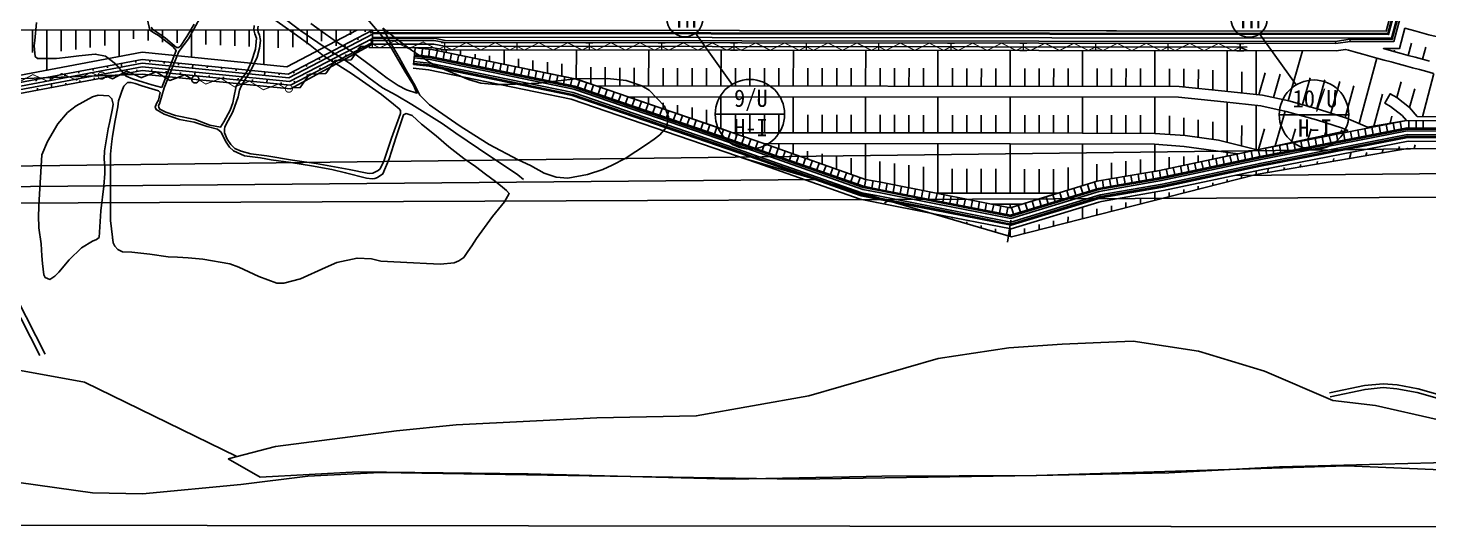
# Model space of a CAD drawing. Header units: millimetres. Extents: x 6886 to 7682, y 1103 to 1809.
# Drawn here: x 7299.5 to 7493.2, y 1400.6 to 1469.7 of the extents above; entities that cross this region are included whole.
import ezdxf
from ezdxf.enums import TextEntityAlignment as Align
from ezdxf.xclip import XClip

# ---------------------------------------------------------------- set-up
doc = ezdxf.new("R2010")
doc.units = ezdxf.units.MM
doc.header["$LTSCALE"] = 10
doc.header["$MEASUREMENT"] = 0
doc.header["$XCLIPFRAME"] = 2
doc.layers.add('TN-MANH', color=4, linetype='Continuous')
doc.layers.add('TZ-BASE', color=253, linetype='Continuous')
doc.layers.add('TX-PAPR', color=2, linetype='Continuous', plot=False)
doc.styles.add('SYMBTEXT', font='GulimChe.ttf')

# ---------------------------------------------------------------- blocks, each defined once
blk = doc.blocks.new('smd')
at = {"color": 0, "lineweight": -3, "ltscale": 5, "const_width": 0.13}
blk.add_lwpolyline([(0.5, 0, 1), (-0.5, 0, 1)], format="xyb", close=True, dxfattribs=at)
blk.add_lwpolyline([(12.5, 0), (11.5, 0.5), (9.5, -0.5), (7.5, 0.5), (5.5, -0.5), (3.5, 0.5), (1.5, -0.5), (0.5, 0)], dxfattribs=at)
blk = doc.blocks.new('1')
at = {"color": 0}
blk.add_line((0, 1), (0, 0), dxfattribs=at)
blk = doc.blocks.new('skr')
at = {"color": 0, "lineweight": -3, "ltscale": 5}
for points, const_width in [([(-0.5, 0.5), (0.5, 0.5)], 0.2), ([(0, 0.5), (0, -0.5)], 0.2), ([(10, 0), (9, -0.5), (7, 0.5), (5, -0.5), (3, 0.5), (1, -0.5), (0, 0)], 0.13), ([(-0.5, -0.5), (0.5, -0.5)], 0.2)]:
    blk.add_lwpolyline(points, dxfattribs=dict(at, const_width=const_width))
blk = doc.blocks.new('JD-FGHFFHHF5RSFGS')
at = {"layer": 'TZ-BASE'}
for p, q in [((169.99, -6.04), (371.82, -6.23)), ((169.99, -6.04), (371.82, -6.23)), ((324.77, -6.19), (324.77, -9.28)), ((326.77, -6.19), (326.77, -11.74)), ((328.77, -6.19), (328.77, -9.12)), ((330.77, -6.19), (330.77, -8.87)), ((332.77, -6.19), (332.77, -8.59)), ((334.77, -6.2), (334.77, -8.33)), ((336.77, -6.2), (336.77, -9.87)), ((338.77, -6.2), (338.77, -7.4)), ((340.77, -6.2), (340.77, -7.64)), ((342.77, -6.2), (342.77, -7.88)), ((344.77, -6.21), (344.77, -7.98)), ((346.77, -6.21), (346.77, -9.95)), ((348.77, -6.21), (348.77, -8.18)), ((350.77, -6.21), (350.77, -8.28)), ((352.77, -6.21), (352.77, -8.38)), ((354.77, -6.21), (354.77, -8.48)), ((356.77, -6.22), (356.77, -10.94)), ((358.77, -6.22), (358.77, -8.68)), ((360.77, -6.22), (360.77, -8.57)), ((362.77, -6.22), (362.77, -8.15)), ((364.77, -6.22), (364.77, -7.73)), ((366.77, -6.23), (366.77, -8.38)), ((368.77, -6.23), (368.77, -6.88)), ((369.71, -7.32), (369.83, -7.55)), ((370.77, -6.23), (370.77, -6.45)), ((371.49, -6.4), (371.6, -6.63)), ((371.73, -7.97), (371.61, -7.75)), ((371.82, -7.63), (371.82, -6.23)), ((506.98, -7.76), (506.95, -7.46)), ((366.16, -9.16), (366.39, -9.61)), ((367.93, -8.24), (368.05, -8.47)), ((368.17, -9.81), (368.06, -9.59)), ((369.95, -8.89), (369.83, -8.67)), ((377.6, -9.63), (377.47, -10.98)), ((377.47, -10.98), (377.6, -9.63)), ((381.99, -8.94), (381.99, -9.28)), ((383.99, -8.94), (383.99, -9.69)), ((385.99, -9.54), (385.99, -10.1)), ((389.99, -8.95), (389.99, -10.92)), ((399.99, -8.96), (399.98, -12.98)), ((409.99, -8.97), (409.98, -13.92)), ((419.99, -8.98), (419.98, -13.93)), ((429.99, -8.99), (429.98, -13.94)), ((439.99, -9), (439.98, -13.95)), ((449.99, -9.01), (449.98, -13.96)), ((459.99, -9.02), (459.98, -13.97)), ((469.99, -9.03), (469.98, -13.98)), ((479.99, -9.04), (479.98, -13.99)), ((489.99, -9.05), (489.98, -14.66)), ((493.99, -9.05), (493.98, -15.1)), ((498.39, -15.97), (500.38, -9.06)), ((504.98, -8.06), (504.95, -7.76)), ((513.05, -9.17), (513.1, -8.97)), ((515.01, -9.7), (515.47, -8.01)), ((516.98, -10.23), (517.43, -8.55)), ((333.14, -11.57), (333.18, -11.81)), ((335.1, -11.2), (335.15, -11.44)), ((337.07, -10.83), (337.16, -11.31)), ((339.03, -10.46), (339.08, -10.7)), ((341.01, -10.39), (340.99, -10.64)), ((343, -10.58), (342.98, -10.83)), ((344.99, -10.78), (344.97, -11.03)), ((346.98, -10.98), (346.93, -11.48)), ((348.97, -11.17), (348.95, -11.42)), ((350.96, -11.37), (350.94, -11.62)), ((352.95, -11.57), (352.93, -11.82)), ((362.61, -11), (362.72, -11.23)), ((364.38, -10.08), (364.5, -10.31)), ((364.62, -11.65), (364.51, -11.43)), ((366.4, -10.73), (366.17, -10.29)), ((387.99, -9.76), (387.99, -10.51)), ((391.99, -10.2), (391.99, -11.33)), ((393.99, -10.42), (393.99, -11.75)), ((395.99, -10.64), (395.98, -12.16)), ((397.99, -10.87), (397.98, -12.57)), ((401.99, -11.31), (401.98, -13.66)), ((403.99, -11.35), (403.98, -13.91)), ((405.99, -11.4), (405.98, -13.91)), ((407.99, -11.44), (407.98, -13.92)), ((411.99, -11.45), (411.98, -13.92)), ((413.99, -11.45), (413.98, -13.92)), ((415.99, -11.45), (415.98, -13.92)), ((417.99, -11.45), (417.98, -13.93)), ((421.99, -11.46), (421.98, -13.93)), ((423.99, -11.46), (423.98, -13.93)), ((425.99, -11.46), (425.98, -13.93)), ((427.99, -11.46), (427.98, -13.94)), ((431.99, -11.46), (431.98, -13.94)), ((433.99, -11.47), (433.98, -13.94)), ((435.99, -11.47), (435.98, -13.94)), ((437.99, -11.47), (437.98, -13.95)), ((441.99, -11.47), (441.98, -13.95)), ((443.99, -11.48), (443.98, -13.95)), ((445.99, -11.48), (445.98, -13.95)), ((447.99, -11.48), (447.98, -13.96)), ((451.99, -11.48), (451.98, -13.96)), ((453.99, -11.49), (453.98, -13.96)), ((455.99, -11.49), (455.98, -13.96)), ((457.99, -11.49), (457.98, -13.97)), ((461.99, -11.49), (461.98, -13.97)), ((463.99, -11.5), (463.98, -13.97)), ((465.99, -11.5), (465.98, -13.97)), ((467.99, -11.5), (467.98, -13.97)), ((471.99, -11.51), (471.98, -13.98)), ((473.99, -11.52), (473.98, -13.98)), ((475.99, -11.53), (475.98, -13.98)), ((477.99, -11.53), (477.98, -13.98)), ((481.99, -11.54), (481.98, -13.99)), ((483.99, -11.55), (483.98, -14.06)), ((508.21, -19.1), (510.69, -10.08)), ((325.27, -13.04), (325.32, -13.28)), ((327.24, -12.67), (327.33, -13.15)), ((329.2, -12.3), (329.25, -12.54)), ((329.43, -13.76), (329.39, -13.52)), ((331.17, -11.93), (331.21, -12.18)), ((331.4, -13.39), (331.35, -13.15)), ((333.36, -13.02), (333.32, -12.78)), ((335.33, -12.65), (335.29, -12.41)), ((337.3, -12.29), (337.21, -11.8)), ((339.26, -11.92), (339.22, -11.68)), ((341.24, -11.92), (341.27, -11.67)), ((343.23, -12.11), (343.26, -11.87)), ((345.22, -12.31), (345.25, -12.06)), ((347.21, -12.51), (347.26, -12.01)), ((349.2, -12.7), (349.23, -12.46)), ((351.19, -12.9), (351.22, -12.65)), ((353.19, -13.1), (353.21, -12.85)), ((354.94, -11.77), (354.92, -12.01)), ((355.18, -13.3), (355.2, -13.05)), ((356.93, -11.96), (356.88, -12.46)), ((357.17, -13.49), (357.22, -13)), ((358.92, -12.16), (358.9, -12.41)), ((359.16, -13.69), (359.18, -13.44)), ((360.83, -11.92), (360.95, -12.15)), ((361.07, -13.49), (360.95, -13.27)), ((362.85, -12.57), (362.73, -12.35)), ((485.99, -11.65), (485.98, -14.26)), ((487.99, -11.76), (487.98, -14.46)), ((491.98, -11.97), (491.98, -14.88)), ((494.35, -15.14), (495.24, -12.1)), ((496.38, -15.53), (497.32, -12.29)), ((500.38, -16.51), (501.44, -12.79)), ((502.36, -17.07), (503.49, -13.06)), ((504.33, -17.68), (505.54, -13.33)), ((513.44, -15.54), (514.03, -13.35)), ((517, -18.17), (518.57, -12.2)), ((325.5, -14.5), (325.46, -14.25)), ((327.47, -14.13), (327.38, -13.64)), ((407.98, -15.42), (407.98, -15.71)), ((409.98, -15.42), (409.98, -16.4)), ((419.98, -15.43), (419.98, -19.82)), ((429.98, -15.44), (429.98, -20.39)), ((439.98, -15.45), (439.98, -20.4)), ((449.98, -15.46), (449.98, -20.41)), ((459.98, -15.47), (459.98, -20.42)), ((469.98, -15.48), (469.98, -20.45)), ((479.98, -15.49), (479.98, -20.48)), ((506.29, -18.3), (507.51, -13.92)), ((510.25, -19.46), (511.46, -15.04)), ((515.2, -16.92), (515.9, -14.3)), ((411.98, -16.24), (411.98, -17.08)), ((413.98, -16.57), (413.98, -17.77)), ((415.98, -16.91), (415.98, -18.45)), ((417.98, -17.24), (417.98, -19.14)), ((489.98, -16.17), (489.98, -21.71)), ((493.98, -16.61), (493.97, -22.7)), ((496.6, -22.2), (497.97, -17.41)), ((421.98, -17.91), (421.98, -20.38)), ((423.98, -17.91), (423.98, -20.38)), ((425.98, -17.91), (425.98, -20.38)), ((427.98, -17.91), (427.98, -20.39)), ((431.98, -17.92), (431.98, -20.39)), ((433.98, -17.92), (433.98, -20.39)), ((435.98, -17.92), (435.98, -20.39)), ((437.98, -17.93), (437.98, -20.4)), ((441.98, -17.93), (441.98, -20.4)), ((443.98, -17.93), (443.98, -20.4)), ((445.98, -17.94), (445.98, -20.4)), ((447.98, -17.94), (447.98, -20.41)), ((451.98, -17.94), (451.98, -20.41)), ((453.98, -17.95), (453.98, -20.41)), ((455.98, -17.95), (455.98, -20.41)), ((457.98, -17.95), (457.98, -20.42)), ((461.98, -17.96), (461.98, -20.42)), ((463.98, -17.96), (463.98, -20.43)), ((465.98, -17.96), (465.98, -20.43)), ((467.98, -17.96), (467.98, -20.44)), ((471.98, -17.97), (471.98, -20.45)), ((473.98, -17.97), (473.98, -20.46)), ((475.98, -17.97), (475.98, -20.46)), ((477.98, -17.98), (477.98, -20.47)), ((481.98, -18.06), (481.98, -20.62)), ((483.98, -18.32), (483.98, -20.77)), ((485.98, -18.59), (485.98, -21.03)), ((487.98, -18.86), (487.98, -21.31)), ((512.49, -19.08), (512.76, -18.1)), ((491.98, -19.39), (491.97, -22.2)), ((494.29, -22.69), (495.13, -19.83)), ((498.89, -21.71), (499.43, -19.84)), ((501.18, -21.23), (501.57, -19.87)), ((503.47, -20.74), (503.7, -19.93)), ((505.75, -20.26), (505.82, -20)), ((425.98, -21.88), (425.98, -21.91)), ((427.98, -21.89), (427.97, -22.62)), ((429.98, -21.89), (429.97, -23.32)), ((431.97, -22.95), (431.97, -24.02)), ((439.98, -21.9), (439.97, -26.83)), ((449.98, -21.91), (449.97, -28.79)), ((459.98, -21.92), (459.97, -28.76)), ((469.98, -21.95), (469.97, -27.71)), ((479.98, -21.98), (479.97, -25.73)), ((489.97, -23.09), (489.97, -23.61)), ((506.89, -23.94), (507.12, -23.09)), ((509.15, -23.55), (509.27, -23.1)), ((511.4, -23.16), (511.53, -22.68)), ((513.65, -22.77), (513.78, -22.27)), ((515.85, -22.55), (515.98, -22.06)), ((433.97, -23.31), (433.97, -24.72)), ((435.97, -23.66), (435.97, -25.42)), ((437.97, -23.9), (437.97, -26.13)), ((441.97, -24.38), (441.97, -27.22)), ((443.97, -24.63), (443.97, -27.61)), ((445.97, -24.87), (445.97, -28.01)), ((447.97, -25.11), (447.97, -28.4)), ((471.97, -24.75), (471.97, -27.1)), ((473.97, -24.53), (473.97, -26.75)), ((475.97, -24.3), (475.97, -26.4)), ((477.97, -24.08), (477.97, -26.05)), ((481.97, -23.75), (481.97, -25.3)), ((483.97, -23.65), (483.97, -24.88)), ((485.97, -23.55), (485.97, -24.45)), ((487.97, -23.45), (487.97, -24.03)), ((500.08, -25.12), (500.18, -24.77)), ((502.36, -24.72), (502.46, -24.35)), ((504.62, -24.33), (504.73, -23.94)), ((451.97, -25.36), (451.97, -28.75)), ((453.97, -25.37), (453.97, -28.75)), ((455.97, -25.38), (455.97, -28.75)), ((457.97, -25.39), (457.97, -28.76)), ((461.97, -25.41), (461.97, -28.76)), ((463.97, -25.42), (463.97, -28.76)), ((465.97, -25.43), (465.97, -28.93)), ((467.97, -25.21), (467.97, -28.32)), ((489.97, -26.85), (489.97, -27.19)), ((491.97, -26.39), (491.97, -26.68)), ((493.97, -25.67), (493.97, -26.18)), ((495.54, -25.87), (495.7, -25.32)), ((497.81, -25.51), (497.9, -25.19)), ((479.97, -28.6), (479.97, -29.73)), ((481.97, -28.66), (481.97, -29.22)), ((483.97, -28.21), (483.97, -28.71)), ((485.97, -27.76), (485.97, -28.21)), ((487.97, -27.31), (487.97, -27.7)), ((457.97, -30.26), (457.97, -30.36)), ((459.97, -30.26), (459.97, -30.76)), ((469.97, -30.69), (469.97, -32.27)), ((471.97, -30.92), (471.97, -31.76)), ((473.97, -30.47), (473.97, -31.25)), ((475.97, -30.01), (475.97, -30.74)), ((477.97, -29.56), (477.97, -30.24)), ((451.97, -32.22), (451.97, -32.35)), ((453.96, -32.71), (453.96, -32.94)), ((460.05, -32.48), (459.6, -35.52)), ((465.96, -32.55), (465.96, -33.28)), ((467.97, -32), (467.96, -32.77)), ((455.96, -33.2), (455.96, -33.52)), ((457.96, -33.69), (457.96, -34.11)), ((459.96, -33.66), (459.96, -34.69)), ((461.96, -33.63), (461.96, -34.3)), ((463.96, -33.09), (463.96, -33.79))]:
    blk.add_line(p, q, dxfattribs=at)
at = {"layer": 'TZ-BASE', "extrusion": (-0.004021, 0.999992, 0)}
blk.add_line((309.6, -30.17, 52.85), (567.56, -29.13, 49.96), dxfattribs=at)
at = {"layer": 'TZ-BASE'}
for points in [[(371.82, -6.53), (512.18, -6.67), (513.89, -0.22)], [(371.82, -6.68), (512.29, -6.82), (514.04, -0.26)], [(371.82, -7.18), (512.68, -7.32), (514.52, -0.39)], [(371.82, -7.33), (380.35, -7.34), (381.85, -7.64), (504.95, -7.76), (506.95, -7.46), (512.79, -7.47), (514.66, -0.43)], [(371.82, -7.63), (380.32, -7.64), (381.82, -7.94), (504.98, -8.06), (506.98, -7.76), (513.02, -7.77), (514.95, -0.51)], [(474.69, -6.33), (511.95, -6.37), (513.6, -0.14)], [(321.19, -12.79), (339.93, -9.27), (359.95, -11.26), (369.65, -6.23)], [(321.34, -13.78), (339.97, -10.28), (360.14, -12.28), (371.82, -6.23)], [(321.42, -14.26), (339.96, -10.79), (360.24, -12.79), (371.82, -6.79)], [(321.49, -14.75), (339.95, -11.29), (360.34, -13.3), (371.82, -7.36)], [(371.82, -6.23), (473.29, -6.33)], [(371.82, -6.23), (473.29, -6.33)], [(473.29, -6.33), (474.69, -6.33)], [(517.96, -10.49), (516.97, -10.22), (515.99, -9.96), (515.01, -9.7), (514.02, -9.43), (513.04, -9.17), (511.58, -8.77), (513.79, -8.77), (514.54, -5.95), (515.92, -6.32), (516.89, -6.58), (517.87, -6.84), (518.85, -7.1)], [(371.82, -8.13), (360.44, -14.32), (345.08, -12.8), (339.97, -12.29), (319.98, -13.03)], [(321.57, -15.23), (339.95, -11.79), (360.44, -13.82), (371.82, -7.92)], [(360.71, -14.17), (361.82, -14.14), (363.1, -12.3), (365.34, -12.22), (366.62, -10.39), (368.85, -10.31), (370.13, -8.48), (371.25, -8.44)], [(371.82, -8.13), (380.27, -8.14), (381.77, -8.44), (492.76, -8.55)], [(371.82, -8.63), (380.22, -8.64), (381.72, -8.94), (505.05, -9.06), (506.34, -8.87), (506.75, -8.98), (507.73, -9.26), (508.71, -9.53), (509.7, -9.8), (510.68, -10.07), (511.66, -10.34), (512.65, -10.61), (513.63, -10.88), (514.62, -11.15), (515.6, -11.41), (516.59, -11.67), (517.57, -11.94), (518.52, -12.19)], [(529.68, -18.37), (516.25, -18.16), (515.2, -16.92), (513.43, -15.53), (512.53, -15), (511.77, -16.3), (512.58, -16.77), (514.16, -18.01), (514.75, -18.7), (509.4, -19.61), (506.47, -18.36), (502.76, -17.18), (498.48, -15.99), (494.86, -15.2), (489.66, -14.63), (483.33, -13.99), (402.71, -13.91), (399.98, -12.98), (379.99, -8.87), (377.7, -8.64)], [(377.6, -9.63), (379.84, -9.86), (399.78, -13.96), (421.28, -21.32), (425.56, -22.83), (439.71, -27.79), (441.87, -28.22), (449.55, -29.73), (460.02, -31.79), (471.7, -28.22), (472.18, -28.08), (480.81, -26.57), (494.3, -23.71), (514.84, -19.7), (535.21, -19.84), (555.72, -18.51), (557.25, -10.6)], [(556.27, -10.41), (554.88, -17.56), (535.19, -18.83), (514.75, -18.7), (494.11, -22.73), (494.11, -22.73), (480.62, -25.59), (471.95, -27.1), (471.41, -27.27), (459.97, -30.76), (449.74, -28.75), (442.07, -27.24), (439.97, -26.83), (425.89, -21.88), (421.61, -20.38), (400.04, -12.99), (379.99, -8.87), (377.7, -8.64)], [(491.29, -8.05), (492.29, -8.05)], [(491.29, -9.05), (492.29, -9.05)], [(491.79, -8.05), (491.79, -9.05)], [(492.76, -9.03), (491.79, -8.55)], [(377.42, -11.47), (379.56, -11.69), (399.29, -15.75), (420.67, -23.07), (424.95, -24.57), (439.22, -29.58), (441.52, -30.04), (449.19, -31.54), (460.12, -33.69), (472.24, -29.99), (472.61, -29.88), (481.16, -28.39), (494.67, -25.52), (515.02, -21.55), (535.27, -21.69)], [(535.32, -22.64), (514.94, -22.55), (493.97, -26.18), (460.17, -34.75), (423.07, -23.91)], [(377.47, -10.98), (379.63, -11.2), (399.42, -15.26), (420.84, -22.6), (425.11, -24.1), (439.35, -29.1), (441.61, -29.55), (449.29, -31.05), (460.09, -33.18), (472.09, -29.52), (472.5, -29.39), (481.06, -27.9), (494.57, -25.03), (514.97, -21.05), (535.25, -21.19), (556.84, -19.79), (558.57, -10.87)], [(377.48, -10.8), (379.66, -11.02), (399.47, -15.09), (420.89, -22.43), (425.17, -23.94), (439.4, -28.93), (441.65, -29.37), (449.32, -30.88), (460.08, -33), (472.04, -29.35), (472.45, -29.22), (481.03, -27.72), (494.54, -24.86), (514.95, -20.88), (535.25, -21.01), (556.7, -19.62), (558.4, -10.84)], [(377.51, -10.55), (379.7, -10.77), (399.53, -14.85), (420.97, -22.2), (425.25, -23.7), (439.46, -28.69), (441.7, -29.13), (449.37, -30.64), (460.07, -32.74), (471.97, -29.11), (472.4, -28.98), (480.98, -27.48), (494.49, -24.62), (514.93, -20.63), (535.24, -20.76), (556.49, -19.38), (558.15, -10.79)], [(377.56, -10.05), (379.77, -10.28), (399.66, -14.37), (421.14, -21.73), (425.42, -23.23), (439.6, -28.21), (441.79, -28.64), (449.46, -30.15), (460.04, -32.22), (471.82, -28.63), (472.28, -28.49), (480.89, -26.99), (494.39, -24.13), (514.88, -20.13), (535.23, -20.26), (556.07, -18.91), (557.66, -10.69)], [(377.59, -9.81), (379.81, -10.03), (399.73, -14.13), (421.22, -21.49), (425.5, -22.99), (439.66, -27.96), (441.84, -28.39), (449.51, -29.9), (460.03, -31.97), (471.75, -28.39), (472.22, -28.25), (480.84, -26.74), (494.34, -23.88), (514.86, -19.88), (535.22, -20.01), (555.86, -18.67), (557.42, -10.64)], [(334.85, -12.48), (335.86, -12.94), (337.83, -11.87), (339.86, -12.8)], [(339.79, -12.78), (341.88, -11.98), (343.78, -13.17), (345.86, -12.37), (346.81, -12.97)], [(479.98, -20.48), (484.17, -20.78), (488.79, -21.42), (494.11, -22.73), (506.65, -20.07), (505.94, -19.77), (502.34, -18.62), (498.12, -17.44), (494.61, -16.68), (489.5, -16.12), (483.25, -15.49), (407.12, -15.42), (419.98, -19.81), (421.61, -20.38), (459.98, -20.42), (479.98, -20.48)], [(425.89, -21.88), (459.98, -21.92), (479.92, -21.98), (484.01, -22.28), (491.44, -23.3), (479.97, -25.73)], [(491.01, -26.3), (598.4, -25.31), (689.79, -24.45), (699.97, -24.21)], [(0.53, -30.82), (266.41, -28.49), (314.16, -27.93), (433.06, -26.83)], [(449.74, -28.75), (466.5, -28.76)], [(449.74, -28.75), (459.97, -30.76), (466.5, -28.76)], [(457.41, -30.25), (461.6, -30.26)]]:
    blk.add_lwpolyline(points, dxfattribs=at)
blk.add_lwpolyline([(346.81, -12.97, 1), (347.8, -13.07, 1)], format="xyb", close=True, dxfattribs=at)
at = {"layer": 'TZ-BASE', "extrusion": (-0.012428, 0.999923, 0), "elevation": -29.01}
blk.add_lwpolyline([(-309.5, 52.89), (-567.33, 50.58)], dxfattribs=at)
at = {"layer": 'TZ-BASE', "extrusion": (0.87924, 0.476378, 0), "elevation": 278.48}
blk.add_lwpolyline([(-190.62, 62.92), (-190.62, 63.12)], dxfattribs=at)
at = {"layer": 'TZ-BASE'}
for points in [[(358.91, -4.03, 58.55), (361.88, -6.29, 58.92), (364.97, -8.43, 59.3), (368.78, -10.86, 59.91), (371.28, -12.78, 60.42), (373.19, -14.2, 60.78), (375.09, -15.22, 61.06), (377.22, -16.5, 61.33), (381.43, -19.13, 61.94), (383.3, -20.47, 62.11), (386.47, -22.57, 62.65), (391.88, -26.21, 63.41), (392.7, -26.85, 63.47)], [(363.26, -5.29, 59.6), (365.27, -6.72, 59.87), (366.82, -7.85, 60.12), (369, -9.2, 60.39), (371.88, -11.39, 61.02), (373.85, -12.84, 61.24), (375.35, -13.86, 61.64), (376.49, -14.48, 61.75), (377.95, -14.94, 62.08), (377.45, -13.83, 62.07), (376.27, -11.86, 62.05), (374.33, -8.58, 62.05), (373.07, -7.02, 61.93), (370.23, -3.67, 61.76)], [(344.71, -8.61, 59.67), (343.18, -7.3, 59.6), (341.36, -6.08, 59.4), (341.21, -5.79, 59.39)], [(347.12, -5.37, 59.22), (346.14, -7.08, 59.31), (345.23, -8.42, 59.65), (344.96, -8.63, 59.65), (344.71, -8.61, 59.67)], [(342.67, -14.14, 60.17), (344.65, -9.02, 59.99), (344.19, -8.48, 59.86), (342.83, -7.42, 59.75), (342.19, -6.96, 59.73), (341.68, -6.65, 59.73), (341.02, -6.2, 59.68), (340.7, -4.79, 59.6)], [(325.35, -5.17, 59.65), (325.1, -7.66, 59.97), (325.02, -8.36, 60.04), (325.18, -9.87, 60.12), (325.48, -10.14, 60.11), (328.13, -10.15, 60.22), (329.7, -9.95, 60.22), (331.19, -9.75, 60.22), (333.47, -9.51, 60.05), (334.87, -9.79, 59.97), (336.28, -10.88, 59.86), (336.84, -11.52, 59.83), (337.73, -12.57, 59.8), (338.6, -12.96, 59.85), (340.08, -13.42, 59.9), (341.29, -13.77, 60.03), (342.67, -14.14, 60.17)], [(355.45, -5.57, 58.89), (355.41, -6.18, 59.1), (355.55, -6.74, 59.15), (355.75, -7.31, 59.21), (355.63, -8.82, 59.44), (355.06, -10.55, 59.7), (354.49, -11.88, 59.88), (354.14, -12.36, 60.04), (353.62, -12.98, 60.1), (352.93, -13.95, 60.23), (352.63, -15.5, 60.6), (352.48, -16.25, 60.77), (352.11, -17.26, 60.87), (351.26, -18.87, 61.01), (350.78, -19.62, 61.02), (349.32, -19.33, 61.02), (347.27, -18.58, 60.98), (344.55, -18, 60.55), (343.23, -17.55, 60.5), (342.39, -17.15, 60.35), (342.26, -16.9, 60.31), (342.21, -16.64, 60.3), (342.33, -16.4, 60.31), (343, -14.17, 60.19), (345.01, -9.17, 59.65), (346.38, -7.41, 59.57), (348.39, -3.72, 58.85)], [(357.07, -3.9, 58.82), (361.31, -6.9, 59.41), (363.16, -8.29, 59.64), (365.04, -9.75, 60.04), (368.89, -12.2, 60.69), (370.41, -13.27, 60.91), (371.82, -14.23, 61.3), (373.04, -15.12, 61.48), (374.69, -16.45, 61.78), (375.51, -17.07, 61.92), (375.65, -17.3, 61.92), (375.68, -17.53, 61.92), (375.65, -17.75, 61.92), (374.42, -21.13, 62.49), (373.35, -24.31, 63.29), (372.84, -25.38, 63.36), (372.6, -25.62, 63.35), (371.85, -25.99, 63.34), (371.42, -26.03, 63.34), (371.04, -25.97, 63.34), (368.57, -25.49, 63.16), (364.02, -24.63, 62.72), (360.76, -24.19, 62.47), (357.17, -23.57, 61.96), (354.99, -23.31, 61.83), (353.64, -22.94, 61.74), (352.77, -22.55, 61.69), (352.19, -22, 61.67), (351.7, -21.28, 61.48), (351.33, -20.38, 61.31), (351.34, -19.9, 61.27), (351.39, -19.64, 61.24), (351.52, -19.31, 61.19), (352.48, -17.51, 61.07), (353.23, -15.41, 60.66), (353.39, -14.51, 60.55), (353.62, -13.97, 60.55), (353.86, -13.53, 60.49), (354.98, -11.79, 60.29), (355.86, -9.96, 60.14), (356.16, -8.72, 59.61), (356.33, -7.64, 59.51), (356.17, -6.93, 59.14), (356, -6.5, 59.13), (355.94, -6.17, 59.08), (355.93, -5.92, 59.01), (356.01, -5.67, 58.95)], [(373.22, -5.95, 62.27), (374.23, -7.87, 62.26), (375.47, -10, 62.25), (376.52, -11.82, 62.18), (377.72, -13.9, 62.16), (378.33, -15.2, 62.18), (379.69, -16.54, 62.48), (380.93, -17.4, 62.54), (383.9, -19.47, 62.97), (386.67, -21.21, 63.37), (387.95, -22, 63.56), (391.96, -24.15, 64.39), (393.66, -24.93, 64.78), (395.52, -25.97, 64.97), (397.2, -26.51, 65.23), (398.83, -26.65, 65.41), (401.52, -26.14, 66.09), (403.67, -25.46, 67.08), (404.93, -24.89, 67.55), (406.74, -23.96, 68.46), (409.7, -22.03, 69.65), (410.76, -21.29, 69.7), (411.55, -20.66, 69.87), (412.46, -19.61, 70.01), (412.74, -18.17, 70.11), (412.17, -16.7, 70.38), (410.06, -14.5, 70.43), (409.04, -13.93, 70.36), (406.87, -13.15, 69.69), (404.28, -12.89, 69.11), (399.96, -12.96, 68.15), (398.27, -13.12, 67.68), (394.82, -13.56, 66.72), (390.52, -13.74, 65.65), (388.79, -13.74, 65.08), (386.76, -13.56, 64.37), (385.08, -13.04, 63.88), (381.18, -11.42, 63.32), (379.84, -10.72, 63.1), (377.21, -8.97, 62.92), (375.36, -7.6, 62.47), (373.22, -5.95, 62.27)], [(325.81, -51.17, 60.16), (321.87, -43.49, 59.36), (320.77, -20.6, 58.79), (320.05, -18.77, 58.6), (319.31, -17.65, 58.31), (318.35, -17.03, 58.11), (316.31, -16.73, 57.44), (313.57, -16.4, 56.46), (310.89, -15.78, 55.83), (307.88, -14.52, 55.5), (303.8, -12.81, 55.16), (301.4, -11.75, 55.05), (300.66, -11.25, 55.02), (300.42, -10.99, 55.02), (300.31, -10.78, 55.02), (299.7, -9.56, 54.95)], [(300.41, -9.4, 54.98), (300.85, -10.29, 55.02), (301.12, -10.64, 55.02), (301.48, -10.91, 55.02), (302.82, -11.62, 55.1), (308.53, -14.04, 55.36), (310.76, -15.02, 55.81), (314.17, -15.72, 56.83), (318.67, -16.37, 58.09), (319.82, -17.16, 58.38), (320.52, -17.95, 58.62), (320.74, -18.46, 58.63), (321.15, -19.65, 58.79), (321.43, -20.55, 58.82), (322.63, -43.29, 59.3), (326.53, -50.98, 60.52)], [(337.23, -36.83, 63.61), (336.57, -36.54, 63.32), (336.17, -36.08, 63.12), (335.96, -35.59, 63.05), (335.83, -34.82, 63.03), (335.58, -32.52, 62.7), (335.58, -31.31, 62.54), (335.59, -28.85, 62.28), (335.56, -26.51, 61.84), (335.56, -25, 61.54), (335.59, -23.34, 61.21), (335.71, -21.98, 61.07), (335.87, -20.85, 61), (336.23, -18.68, 60.66), (336.57, -16.81, 60.4), (336.68, -15.99, 60.24), (336.91, -15.34, 60.15), (337.16, -14.66, 59.98), (337.41, -13.95, 59.94), (337.94, -13.45, 59.94), (338.43, -13.45, 59.94), (338.99, -13.6, 59.96), (339.91, -13.91, 60.04), (342.21, -14.61, 60.12), (342.42, -14.81, 60.15), (342.2, -15.87, 60.33), (341.95, -16.37, 60.42), (341.73, -16.84, 60.44), (341.87, -17.18, 60.61), (343.01, -17.84, 60.73), (345.1, -18.54, 60.9), (347.16, -18.91, 61.03), (348.93, -19.55, 61.19), (350.38, -19.91, 61.31), (350.89, -20.33, 61.38), (351.22, -21.02, 61.56), (351.58, -21.71, 61.71), (352.04, -22.36, 61.93), (352.59, -22.88, 61.99), (354.08, -23.56, 62.26), (356.32, -23.86, 62.48), (357.8, -24.13, 62.51), (360.53, -24.51, 62.79), (363.35, -24.97, 63.15), (366.17, -25.47, 63.45), (368.09, -25.92, 63.61), (370.97, -26.66, 63.98), (371.77, -26.75, 63.98), (372.13, -26.71, 63.93), (372.5, -26.58, 63.93), (373.24, -26.08, 63.77), (374.1, -23.99, 63.45), (375.09, -20.97, 62.82), (376.09, -17.9, 62.24), (376.46, -17.75, 62.25), (377.28, -18.02, 62.28), (378.56, -19.22, 62.59), (380.6, -20.8, 62.88), (382.35, -22.32, 63.06), (384.44, -23.95, 63.26), (386.05, -25.05, 63.64), (387.43, -26.13, 63.84), (388.82, -27.14, 64.08), (389.79, -27.92, 64.08), (390.34, -28.35, 64.37), (390.71, -28.79, 64.47), (390.06, -29.95, 65.04), (388.37, -31.95, 66.01), (386.19, -34.98, 66.7), (385.53, -36, 66.93), (384.96, -36.8, 67.32), (384.41, -37.63, 67.65), (383.76, -38.07, 67.64), (383.07, -38.36, 67.64), (381.22, -38.55, 67.64), (379.28, -38.47, 67.64), (377.48, -38.35, 67.52), (372.94, -38.12, 67.26), (371.65, -37.8, 67.17), (369.66, -37.71, 66.96), (366.88, -38.33, 66.95), (365.31, -39, 66.95), (361.85, -40.59, 66.95), (359.55, -41.18, 67.11), (358.59, -41.16, 67.1), (356.07, -40.25, 66.77), (353.3, -38.98, 66.28), (352.06, -38.51, 66.15), (348.32, -37.88, 65.44), (346.33, -37.68, 65.21), (344.84, -37.59, 65.04), (343.54, -37.53, 64.53), (341.01, -37.19, 64.39), (338.52, -36.87, 64.23), (337.23, -36.83, 63.61)], [(334, -34.87, 62.5), (334.23, -31.19, 62.31), (334.63, -27.76, 61.83), (334.77, -26.04, 61.57), (334.78, -25.04, 61.42), (334.68, -24.04, 61.33), (334.76, -22.87, 61.07), (334.96, -21.52, 60.92), (335.25, -19.86, 60.72), (335.49, -18.82, 60.62), (335.85, -17.05, 60.42), (335.94, -16.44, 60.36), (335.77, -15.69, 60.21), (335.34, -15.3, 60.16), (333.89, -15.18, 60.09), (333.08, -15.44, 60.09), (330.83, -16.67, 60.11), (329.65, -17.58, 60.12), (328.3, -19.14, 60.18), (326.88, -21.58, 60.19), (326.06, -23.43, 60.26), (325.73, -29.68, 60.46), (325.61, -31.83, 60.61), (325.68, -33.51, 60.65), (325.98, -35.73, 60.8), (326.07, -37.39, 60.8), (326.16, -38.45, 60.81), (326.35, -40.03, 60.95), (326.54, -40.38, 60.96), (327.17, -40.65, 61.19), (327.88, -40.21, 61.49), (328.42, -39.65, 61.58), (329.85, -37.94, 61.86), (331.56, -36.31, 62.29), (333.08, -35.39, 62.51), (333.65, -35.14, 62.58), (334, -34.87, 62.5)], [(442.59, -30.11, 77.36), (443.11, -29.77, 77.51)], [(504.12, -56.33, 72.81), (508.95, -55.32, 71.95), (511.54, -55.07, 71.27), (513.5, -55.23, 70.76), (516.37, -55.76, 69.9), (533.99, -60.76, 62.41), (539.21, -61.66, 60.5), (543.61, -61.4, 59.31), (547.24, -60.38, 58.37), (550.19, -59.09, 57.54), (553.25, -57.44, 56.77), (565.66, -49.23, 53.93), (570.81, -46.76, 52.64), (589.29, -39.97, 49.14), (599.28, -36.76, 47.67), (602.88, -35.34, 46.73)], [(603.13, -35.81, 46.71), (599.46, -37.26, 47.67), (589.46, -40.47, 49.14), (571.02, -47.25, 52.64), (565.91, -49.7, 53.93), (553.52, -57.9, 56.77), (550.41, -59.57, 57.54), (547.43, -60.88, 58.37), (543.71, -61.93, 59.31), (539.19, -62.2, 60.5), (533.87, -61.28, 62.41), (516.26, -56.28, 69.9), (513.43, -55.76, 70.76), (511.55, -55.6, 71.27), (509.04, -55.86, 71.95), (504.22, -56.86, 72.81)], [(351.83, -65.47, 67.41), (358.37, -63.76, 68.65), (375.12, -61.58, 71.51), (383.37, -60.75, 72.84), (402.84, -59.76, 74.24), (416.56, -59.52, 74.48), (432.12, -56.73, 75.68), (450.03, -51.58, 79.76), (459.77, -50.1, 81.02), (467.14, -49.6, 81.13), (474.67, -49.27, 80.92)], [(474.67, -49.27, 80.92), (476.99, -49.17, 80.85), (486.03, -50.59, 79.01), (495.12, -53.34, 76.66), (504.57, -57.38, 72.94), (510.5, -58.08, 71.04), (519.03, -59.99, 68.36), (530.64, -63.32, 63.53), (536.9, -66.81, 60.77)], [(269.94, -65.05, 68.39), (280.38, -60.24, 68.16), (284.25, -59, 68.43), (293.76, -57.29, 68.16), (296.91, -57.12, 67.95), (321.61, -52.97, 59.41), (331.99, -54.86, 60.43), (353.04, -65.14, 67.71)], [(265.38, -65.43, 67.89), (302.29, -67.25, 67.89), (322.92, -68.7, 67.08), (333.1, -70.14, 67.22), (340.01, -70.3, 67.46), (353.58, -68.99, 66.49), (362.86, -67.86, 66.16), (372.85, -67.35, 65.77), (430.67, -68.24, 64.32), (439.64, -68.1, 64.12)], [(440.04, -67.89, 64.18), (421.52, -68.25, 64.52), (393.34, -67.54, 65.39), (369.8, -67.23, 65.96), (356.26, -67.98, 66.26), (351.83, -65.47, 67.41)], [(439.64, -68.1, 64.12), (463.61, -67.73, 63.57), (506.47, -66.41, 62.64), (530.46, -67.43, 61.07), (532.11, -67.2, 62.02)], [(536.9, -66.81, 60.77), (522.04, -65.89, 62.19), (497.23, -66.53, 62.85), (481.93, -67.37, 63.08), (463.55, -67.75, 63.58), (442.24, -67.84, 64.14), (440.04, -67.89, 64.18)]]:
    blk.add_polyline3d(points, dxfattribs=at)
for name, p, rotation in [('skr', (371.79, -8.13), 358.2208957582295), ('1', (377.6, -9.63), 354.1920844998288), ('1', (378.6, -9.73), 354.1920844998288), ('1', (379.59, -9.83), 354.1920844998288), ('1', (380.58, -10.01), 348.3867394286513), ('skr', (381.79, -8.44), 359.9443704255684), ('1', (381.56, -10.21), 348.3867394286513), ('1', (382.54, -10.41), 348.3867394286513), ('1', (383.52, -10.62), 348.3867394286513), ('skr', (391.79, -8.45), 359.9443704255684), ('skr', (401.79, -8.46), 359.9443704255684), ('skr', (411.79, -8.47), 359.9443704255684), ('skr', (421.79, -8.48), 359.9443704255684), ('skr', (431.79, -8.49), 359.9443704255684), ('skr', (441.79, -8.5), 359.9443704255684), ('skr', (451.79, -8.51), 359.9443704255684), ('skr', (461.79, -8.52), 359.9443704255684), ('skr', (471.79, -8.53), 359.9443704255684), ('skr', (481.79, -8.54), 359.9443704255684), ('1', (384.49, -10.82), 348.3867394286513), ('1', (385.47, -11.02), 348.3867394286513), ('1', (386.45, -11.22), 348.3867394286513), ('1', (387.43, -11.42), 348.3867394286513), ('1', (388.41, -11.62), 348.3867394286513), ('1', (389.39, -11.82), 348.3867394286513), ('1', (390.37, -12.02), 348.3867394286513), ('1', (391.35, -12.23), 348.3867394286513), ('1', (392.33, -12.43), 348.3867394286513), ('smd', (334.35, -12.5), 182.1149041461595), ('smd', (360.24, -14.3), 174.3472566169553), ('1', (393.31, -12.63), 348.3867394286513), ('1', (394.29, -12.83), 348.3867394286513), ('1', (395.27, -13.03), 348.3867394286513), ('1', (396.25, -13.23), 348.3867394286513), ('1', (397.23, -13.43), 348.3867394286513), ('1', (398.21, -13.63), 348.3867394286513), ('1', (399.19, -13.84), 348.3867394286513), ('1', (400.15, -14.09), 341.0858666280966), ('1', (401.1, -14.41), 341.0858666280966), ('1', (402.05, -14.73), 341.0858666280966), ('1', (402.99, -15.06), 341.0858666280966), ('1', (403.94, -15.38), 341.0858666280966), ('1', (404.88, -15.71), 341.0858666280966), ('1', (405.83, -16.03), 341.0858666280966), ('1', (406.78, -16.36), 341.0858666280966), ('1', (407.72, -16.68), 341.0858666280966), ('1', (408.67, -17), 341.0858666280966), ('1', (409.61, -17.33), 341.0858666280966), ('1', (410.56, -17.65), 341.0858666280966), ('1', (411.51, -17.98), 341.0858666280966), ('1', (412.45, -18.3), 341.0858666280966), ('1', (413.4, -18.62), 341.0858666280966), ('1', (414.34, -18.95), 341.0858666280966), ('1', (415.29, -19.27), 341.0858666280966), ('1', (416.24, -19.6), 341.0858666280966), ('1', (417.18, -19.92), 341.0858666280966), ('1', (418.13, -20.25), 341.0858666280966), ('1', (512.14, -20.23), 11.03603860880233), ('1', (513.12, -20.04), 11.03603860880233), ('1', (514.1, -19.85), 11.03603860880233), ('1', (515.09, -19.7), 359.6296376889192), ('1', (516.09, -19.71), 359.6296376889192), ('1', (517.09, -19.72), 359.6296376889192), ('1', (419.07, -20.57), 341.0858666280966), ('1', (420.02, -20.89), 341.0858666280966), ('1', (420.97, -21.22), 341.0858666280966), ('1', (421.91, -21.55), 340.6543242032665), ('1', (422.85, -21.88), 340.6543242032665), ('1', (423.8, -22.21), 340.6543242032665), ('1', (502.32, -22.15), 11.03603860880233), ('1', (503.3, -21.95), 11.03603860880233), ('1', (504.29, -21.76), 11.03603860880233), ('1', (505.27, -21.57), 11.03603860880233), ('1', (506.25, -21.38), 11.03603860880233), ('1', (507.23, -21.19), 11.03603860880233), ('1', (508.21, -21), 11.03603860880233), ('1', (509.19, -20.81), 11.03603860880233), ('1', (510.17, -20.61), 11.03603860880233), ('1', (511.16, -20.42), 11.03603860880233), ('1', (424.74, -22.54), 340.6543242032665), ('1', (425.68, -22.87), 340.6543242052002), ('1', (426.63, -23.2), 340.6543242052002), ('1', (427.57, -23.53), 340.6543242052002), ('1', (428.52, -23.87), 340.6543242052002), ('1', (492.51, -24.09), 11.97338704239553), ('1', (493.49, -23.88), 11.97338704239553), ('1', (494.47, -23.68), 11.03603860880233), ('1', (495.45, -23.49), 11.03603860880233), ('1', (496.43, -23.29), 11.03603860880233), ('1', (497.41, -23.1), 11.03603860880233), ('1', (498.4, -22.91), 11.03603860880233), ('1', (499.38, -22.72), 11.03603860880233), ('1', (500.36, -22.53), 11.03603860880233), ('1', (501.34, -22.34), 11.03603860880233), ('1', (429.46, -24.2), 340.6543242052002), ('1', (430.4, -24.53), 340.6543242052002), ('1', (431.35, -24.86), 340.6543242052002), ('1', (432.29, -25.19), 340.6543242052002), ('1', (433.23, -25.52), 340.6543242052002), ('1', (434.18, -25.85), 340.6543242052002), ('1', (483.71, -25.96), 11.97338704239553), ('1', (484.69, -25.75), 11.97338704239553), ('1', (485.67, -25.54), 11.97338704239553), ('1', (486.64, -25.33), 11.97338704239553), ('1', (487.62, -25.13), 11.97338704239553), ('1', (488.6, -24.92), 11.97338704239553), ('1', (489.58, -24.71), 11.97338704239553), ('1', (490.56, -24.5), 11.97338704239553), ('1', (491.53, -24.3), 11.97338704239553), ('1', (435.12, -26.18), 340.6543242052002), ('1', (436.06, -26.52), 340.6543242052002), ('1', (437.01, -26.85), 340.6543242052002), ('1', (437.95, -27.18), 340.6543242052002), ('1', (438.89, -27.51), 340.6543242052002), ('1', (439.84, -27.82), 348.8825655572393), ('1', (440.82, -28.01), 348.8825655572393), ('1', (472.89, -27.95), 9.905723663308553), ('1', (473.88, -27.78), 9.905723663308553), ('1', (474.86, -27.61), 9.905723663308553), ('1', (475.85, -27.44), 9.905723663308553), ('1', (476.83, -27.27), 9.905723663308553), ('1', (477.82, -27.09), 9.905723663308553), ('1', (478.8, -26.92), 9.905723663308553), ('1', (479.79, -26.75), 9.905723663308553), ('1', (480.77, -26.58), 9.905723663308553), ('1', (481.75, -26.37), 11.97338704239553), ('1', (482.73, -26.16), 11.97338704239553), ('1', (441.81, -28.21), 348.8825655572393), ('1', (442.79, -28.4), 348.8825655570367), ('1', (443.77, -28.59), 348.8825655570367), ('1', (444.75, -28.79), 348.8825655570367), ('1', (445.73, -28.98), 348.8825655570367), ('1', (446.71, -29.17), 348.8825655570367), ('1', (447.69, -29.36), 348.8825655570367), ('1', (448.67, -29.56), 348.8825655570367), ('1', (449.66, -29.75), 348.882565558246), ('1', (450.64, -29.94), 348.882565558246), ('1', (466.18, -29.91), 16.95848113328121), ('1', (467.13, -29.62), 16.95848113328121), ('1', (468.09, -29.33), 16.95848113328121), ('1', (469.05, -29.03), 16.95848113328121), ('1', (470, -28.74), 16.95848113328121), ('1', (470.96, -28.45), 16.95848113328121), ('1', (471.92, -28.16), 16.95848113965071), ('1', (451.62, -30.14), 348.882565558246), ('1', (452.6, -30.33), 348.882565558246), ('1', (453.58, -30.52), 348.882565558246), ('1', (454.56, -30.71), 348.882565558246), ('1', (455.54, -30.91), 348.882565558246), ('1', (456.52, -31.1), 348.882565558246), ('1', (457.5, -31.29), 348.882565558246), ('1', (458.49, -31.49), 348.882565558246), ('1', (459.47, -31.68), 348.882565558246), ('1', (460.44, -31.66), 16.95848113328121), ('1', (461.39, -31.37), 16.95848113328121), ('1', (462.35, -31.08), 16.95848113328121), ('1', (463.31, -30.78), 16.95848113328121), ('1', (464.26, -30.49), 16.95848113328121), ('1', (465.22, -30.2), 16.95848113328121)]:
    blk.add_blockref(name, p, dxfattribs=dict(at, rotation=rotation))
blk = doc.blocks.new('TTTW101-2')
blk.add_line((-6, 0), (6, 0))
blk.add_circle((0, 0), 6)
at = {"style": 'SYMBTEXT'}
for tag, p in [('TTTW_TITLE_1', (0.17, 2.77)), ('TTTW_TITLE_2', (0.17, -2.31))]:
    blk.add_attdef(tag, text='', height=3, dxfattribs=at).set_placement(p, align=Align.MIDDLE_CENTER)
blk = doc.blocks.new('JD-DXGCJNDJ6FHK')
at = {"layer": 'TZ-BASE'}
for p, q in [((415.16, 68.35), (420.22, 61.29)), ((493.16, 68.27), (498.22, 61.21))]:
    blk.add_line(p, q, dxfattribs=at)
at = {"layer": 'TZ-BASE', "xscale": 0.7999999999856668, "yscale": 0.7999999999856668, "zscale": 0.7999999999856668, "rotation": 359.944370436161}
for p, values in [((422.69, 57.17), {'TTTW_TITLE_1': '9/U', 'TTTW_TITLE_2': 'H-I'}), ((500.69, 57.1), {'TTTW_TITLE_1': '10/U', 'TTTW_TITLE_2': 'H-I'})]:
    blk.add_blockref('TTTW101-2', p, dxfattribs=at).add_auto_attribs(values)
blk = doc.blocks.new('TZMH101')
at = {"linetype": 'Continuous'}
blk.add_circle((0, 0), 2.5, dxfattribs=at)
at = {"style": 'SYMBTEXT'}
blk.add_attdef('TZMH_TITLE', text='', height=2.5, dxfattribs=at).set_placement((0, 0), align=Align.MIDDLE_CENTER)

msp = doc.modelspace()

# ---------------------------------------------------------------- linework, layer by layer
at = {"layer": 'TX-PAPR', "flags": 128}
msp.add_lwpolyline([(6976.58, 1400.62), (7235.32, 1401.05), (7635.22, 1400.66), (7675.22, 1400.66), (7675.36, 1550.66), (7635.36, 1550.66), (7235.27, 1551.05), (6974, 1550.62), (6976.58, 1400.62)], dxfattribs=at)

# ---------------------------------------------------------------- block references
at = {"layer": 'TN-MANH', "rotation": 359.9443704350932}
for p in [(7390.29, 1471), (7468.29, 1470.92)]:
    msp.add_blockref('TZMH101', p, dxfattribs=at).add_auto_attribs({'TZMH_TITLE': 'TH'})
at = {"layer": 'TZ-BASE'}
ref = msp.add_blockref('JD-FGHFFHHF5RSFGS', (6975.29, 1475.62), dxfattribs=at)
XClip(ref).set_block_clipping_path([(1.2904532464, -74.9979808822), (260.0220382386, -74.5728554974), (659.9232409142, -74.9611279262), (699.9238423978, -74.9611632133), (700.0694803054, 75.0388367882), (660.068878978, 75.0388013723), (259.9716238311, 75.4272641526), (-1.2904532465, 74.9979808817)])
msp.add_blockref('JD-DXGCJNDJ6FHK', (6976.58, 1400.62), dxfattribs=at)

doc.saveas('drawing.dxf')
